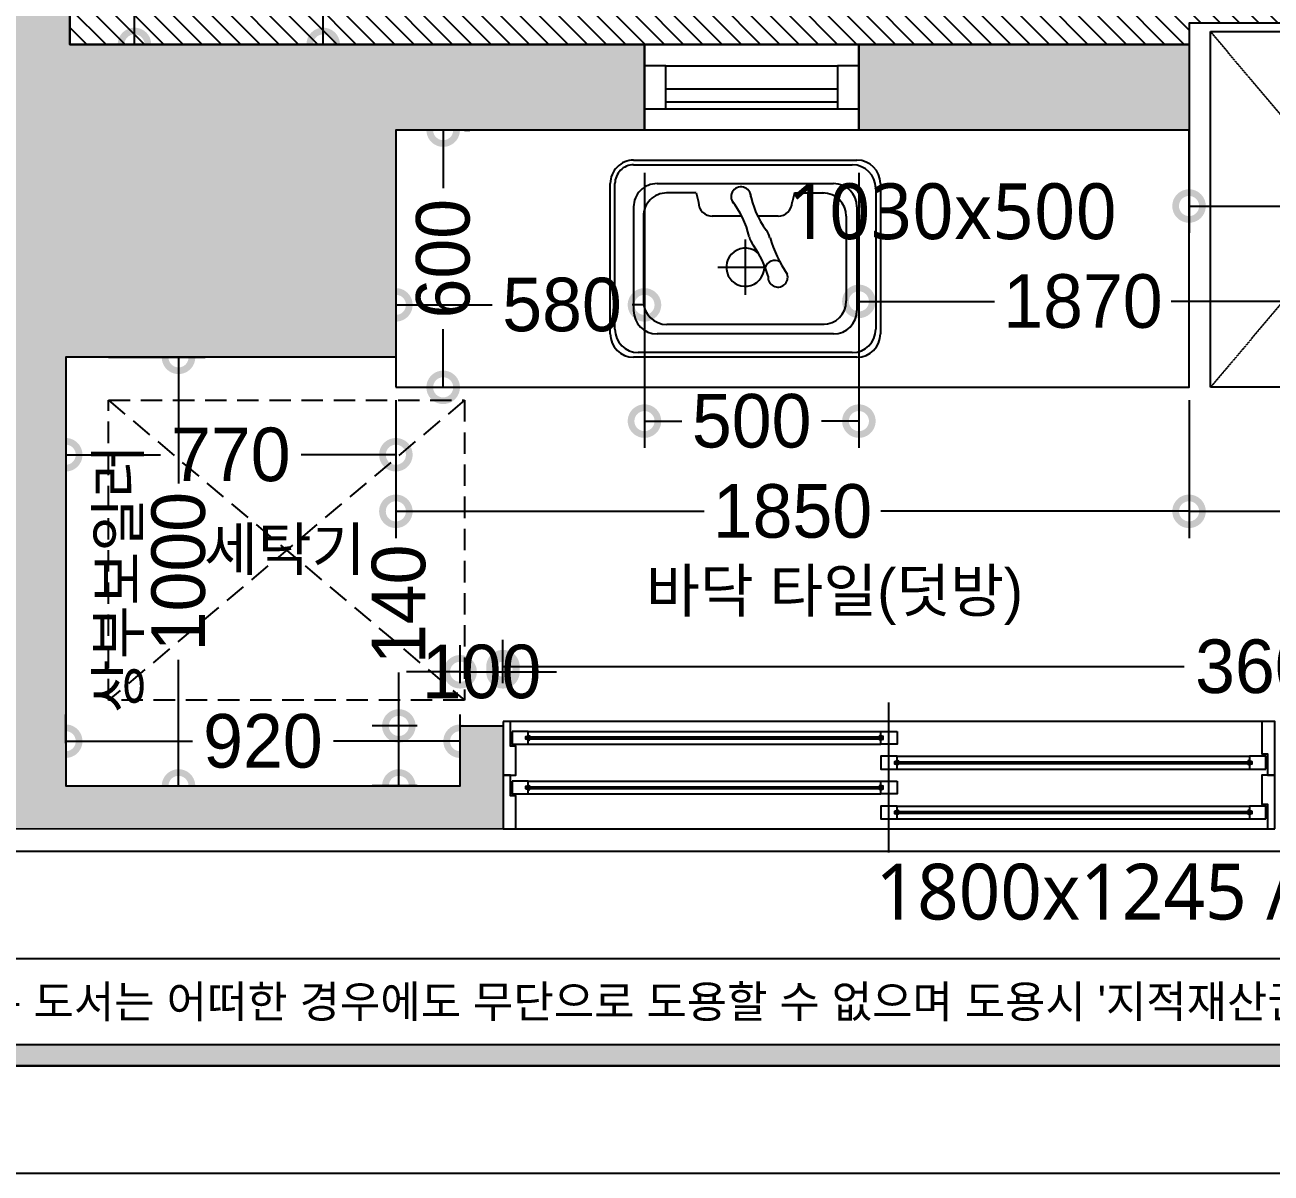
# Model space of a CAD drawing. Header units: millimetres. Extents: x 43335 to 261478, y -4312 to 41218.
# Drawn here: x 143568 to 146474, y 14895 to 17574 of the extents above; entities that cross this region are included whole.
import ezdxf
from ezdxf.enums import TextEntityAlignment as Align

# ---------------------------------------------------------------- set-up
doc = ezdxf.new("R2010")
doc.units = ezdxf.units.MM
for name, pattern in [('CONT', [2, 1, 1]), ('DASHED2', [0.375, 0.25, -0.125]), ('DH-HID2', [1.2, 0.8, -0.4])]:
    doc.linetypes.add(name, pattern=pattern)
for name, color, linetype in [('0-ELC TEXT', 7, 'Continuous'), ('CO-FURB-DN', 9, 'Continuous'), ('DIM', 7, 'Continuous'), ('EHP장비', 1, 'Continuous'), ('FORM(YOURNAME)-11', 1, 'Continuous'), ('FU-FURM', 251, 'DH-HID2'), ('P-门', 4, 'Continuous'), ('S-DIM', 7, 'Continuous'), ('문자선', 3, 'Continuous'), ('벽1', 2, 'Continuous'), ('인테리어_가구_제작', 6, 'Continuous'), ('인테리어_기타', 8, 'Continuous'), ('인테리어_키친', 6, 'Continuous'), ('인테리어_해치_벽체', 8, 'Continuous'), ('평면_가구', 6, 'Continuous')]:
    doc.layers.add(name, color=color, linetype=linetype)
doc.styles.add('YOURNAME', font='HANDotum.ttf')
doc.styles.add('돋움', font='malgun.ttf')
doc.styles.add('스타일1', font='HANDotum.ttf')
doc.styles.add('코레일둥고', font='HANDotum.ttf')
doc.dimstyles.new('50', dxfattribs={"dimscale": 50, "dimtxt": 2.5, "dimasz": 2.5, "dimexe": 1.25, "dimexo": 2, "dimtad": 0, "dimdec": 0, "dimtxsty": '스타일1', "dimblk": 'DOTSMALL', "dimcen": 2.5, "dimclrd": 1, "dimclre": 1, "dimclrt": 2, "dimadec": 0, "dimazin": 0, "dimtfac": 1, "dimtdec": 0, "dimtix": 1, "dimtmove": 0, "dimatfit": 3, "dimldrblk": 'DOTSMALL', "dimfxl": 1.25, "dimarcsym": 0})

# ---------------------------------------------------------------- blocks, each defined once
blk = doc.blocks.new('FORM-ELEVATION')
at = {"layer": 'FORM(YOURNAME)-11'}
h = blk.add_hatch(color=256, dxfattribs=at)
h.dxf.hatch_style = 1
h.paths.add_polyline_path([(-10309, 35708), (71691, 35708), (71691, 35508), (-10309, 35508)])
h.paths.add_polyline_path([(-10309, -21492), (71691, -21492), (71691, -21692), (-10309, -21692)])
at = {"layer": 'Defpoints', "color": 158}
blk.add_line((62481, -20692), (-10309, -20692), dxfattribs=at)
for points in [[(-10309, -21692), (71691, -21692), (71691, 35708), (-10309, 35708)], [(-8309, 33708), (61071, 33708), (61071, -19692), (-8309, -19692)]]:
    blk.add_lwpolyline(points, close=True, dxfattribs=at)
at = {"layer": 'FORM(YOURNAME)-11', "color": 250}
blk.add_lwpolyline([(-11309, -22692), (72691, -22692), (72691, 36708), (-11309, 36708)], close=True, dxfattribs=at)
at = {"layer": 'FORM(YOURNAME)-11'}
blk.add_lwpolyline([(-10309, -21492), (71691, -21492), (71691, -21692), (-10309, -21692)], close=True, dxfattribs=at)
at = {"layer": 'FORM(YOURNAME)-11', "color": 1, "style": 'YOURNAME'}
blk.add_text("- 본 도서는 어떠한 경우에도 무단으로 도용할 수 없으며 도용시 '지적재산권' 보호에 관한 법률에 의거, 법적 분쟁이 발생합니다.  또한 본 도서에 관한 모든 저작권은 당사에 있습니다. -", height=300, dxfattribs=at).set_placement((28146, -21092), align=Align.MIDDLE_CENTER)
at = {"layer": 'FORM(YOURNAME)-11', "color": 3, "style": 'YOURNAME'}
for tag, height, p in [('1', 451, (71041, -1219)), ('2', 451, (71041, -1863)), ('3', 451, (71041, -3150)), ('4', 451, (71041, -5081)), ('5', 515, (71041, -7398)), ('6', 515, (71041, -9650)), ('7', 515, (71041, -11903)), ('8', 515, (71041, -14155)), ('9', 515, (71041, -16408)), ('10', 515, (66791, -18596)), ('11', 515, (71041, -18660)), ('12', 515, (66791, -20848)), ('13', 515, (71041, -20848))]:
    blk.add_attdef(tag, text='', height=height, dxfattribs=at).set_placement(p, align=Align.MIDDLE_RIGHT)
blk = doc.blocks.new('630460asdex')
at = {"layer": 'CO-FURB-DN', "color": 8}
for p, q in [((51703.4, 16178.2), (52224.3, 16178.2)), ((51648.8, 15772.7), (51648.8, 16123.6)), ((51757.9, 16123.6), (52169.8, 16123.6)), ((52278.8, 16123.6), (52278.8, 15772.7)), ((51703.4, 15827.3), (51703.4, 16069.1)), ((52224.3, 15827.3), (52224.3, 16069.1)), ((52169.8, 15772.7), (51757.9, 15772.7)), ((52224.3, 15718.2), (51703.4, 15718.2))]:
    blk.add_line(p, q, dxfattribs=at)
at = {"layer": 'CO-FURB-DN', "color": 251}
for p, q in [((51714.3, 16167.3), (52213.4, 16167.3)), ((51659.8, 15783.6), (51659.8, 16112.7)), ((51779.8, 16101.8), (52147, 16101.8)), ((52267.9, 16112.7), (52267.9, 15772.7)), ((51728.3, 15848.5), (51728.3, 16046.7)), ((52201.6, 15848.5), (52201.6, 16046.7)), ((51963.8, 15903.6), (51963.8, 16032.4)), ((52028.2, 15968), (51917.6, 15968)), ((51887.6, 15849.1), (51934.4, 15849.1)), ((51971.7, 15849.1), (52041.3, 15849.1)), ((51849.4, 15794.5), (51854.9, 15816.4)), ((52078.5, 15794.5), (52073, 15816.4)), ((51849.4, 15794.5), (51779.8, 15794.5)), ((52078.5, 15794.5), (52147.9, 15794.5)), ((52224.3, 15729.1), (51714.3, 15729.1))]:
    blk.add_line(p, q, dxfattribs=at)
at = {"layer": 'CO-FURB-DN', "color": 8}
for centre, radius, start, end in [((51703.4, 16123.6), 54.5, 90, 180), ((52224.3, 16123.6), 54.5, 0, 90), ((51757.9, 16069.1), 54.5, 90, 180), ((52169.8, 16069.1), 54.5, 0, 90), ((51887.9, 15991.4), 23, 354.4612, 198.1232), ((51608.9, 15810.7), 310.2, 16.5509, 34.0056), ((52116.3, 16043.4), 212.6, 194.798, 216.3213), ((51895.3, 15975.1), 23, 238.1457, 343.3853), ((51961.3, 15915.4), 57.4, 196.5509, 216.4137), ((51898.8, 15883.5), 57.4, 13.1394, 36.3213), ((51744, 15755.2), 212.6, 10.5553, 36.4137), ((52161.7, 15944.9), 212.6, 193.1394, 218.5882), ((51757.9, 15827.3), 54.5, 180, 270), ((51973.9, 15803.7), 23, 179.2451, 49.3055), ((52169.8, 15827.3), 54.5, 270, 0), ((51703.4, 15772.7), 54.5, 180, 270), ((52224.3, 15772.7), 54.5, 270, 0)]:
    blk.add_arc(centre, radius, start, end, dxfattribs=at)
at = {"layer": 'CO-FURB-DN', "color": 251}
for centre, radius, start, end in [((51714.3, 16112.7), 54.5, 90, 180), ((52213.4, 16112.7), 54.5, 0, 90), ((51782.8, 16046.7), 54.5, 90, 180), ((52146, 16046.3), 55.6, 0.4305, 88.9606), ((51963.8, 15968), 44.4, 225.2578, 187.4119), ((51782.8, 15849.1), 54.5, 180, 270), ((51887.6, 15816.4), 32.7, 90, 180), ((52040.3, 15816.4), 32.7, 0, 90), ((52147, 15849.1), 54.5, 270, 0), ((51714.3, 15783.6), 54.5, 180, 270), ((52224.3, 15772.7), 43.6, 270, 0)]:
    blk.add_arc(centre, radius, start, end, dxfattribs=at)
blk = doc.blocks.new('ahsuehd')
at = {"layer": 'P-门', "ltscale": 15}
for p, q in [((51544.5, -22475.1), (51944.5, -22475.1)), ((51544.5, -22575.1), (51944.5, -22575.1)), ((51220.1, -24040.9), (51220.1, -24044.9)), ((52049, -24040.9), (52049, -24044.9)), ((52083.5, -24095.1), (52086.2, -24096.5)), ((52086.2, -24096.5), (52086.7, -24097.5)), ((52086.7, -24097.5), (52087.3, -24098.9)), ((52908.9, -24102.9), (52908.9, -24098.9)), ((51220.1, -24156.9), (51220.1, -24160.9)), ((52049, -24156.9), (52049, -24160.9)), ((52080, -24214.9), (52080, -24218.9)), ((52083.5, -24211.1), (52086.2, -24212.5)), ((52083.5, -24222.7), (52086.2, -24221.3)), ((52086.2, -24212.5), (52086.7, -24213.5)), ((52086.2, -24221.3), (52086.7, -24220.3)), ((52086.7, -24213.5), (52087.3, -24214.9)), ((52086.7, -24220.3), (52087.3, -24218.9)), ((52908.9, -24218.9), (52908.9, -24214.9))]:
    blk.add_line(p, q, dxfattribs=at)
for points in [[(51494.5, -22425.1), (51994.5, -22425.1), (51994.5, -22625.1), (51494.5, -22625.1)], [(51544.5, -22575.1), (51544.5, -22475.1), (51494.5, -22475.1), (51494.5, -22575.1), (51544.5, -22575.1)], [(51994.5, -22575.1), (51994.5, -22475.1), (51944.5, -22475.1), (51944.5, -22575.1), (51994.5, -22575.1)], [(51185.5, -24027.9), (51185.5, -24057.9), (51223.5, -24057.9), (51223.5, -24047.9), (51218, -24046.1), (51218, -24039.7), (51223.5, -24037.9), (51223.5, -24027.9)], [(52083.5, -24027.9), (52083.5, -24057.9), (52045.5, -24057.9), (52045.5, -24047.9), (52051, -24046.1), (52051, -24039.7), (52045.5, -24037.9), (52045.5, -24027.9)], [(52083.5, -24105.9), (52077.9, -24104.1), (52077.9, -24097.7), (52083.5, -24095.9), (52083.5, -24085.9), (52045.5, -24085.9), (52045.5, -24115.9), (52083.5, -24115.9)], [(52943.4, -24115.9), (52943.4, -24085.9), (52905.4, -24085.9), (52905.4, -24095.9), (52910.9, -24097.7), (52910.9, -24104.1), (52905.4, -24105.9), (52905.4, -24115.9)], [(51185.5, -24143.9), (51185.5, -24173.9), (51223.5, -24173.9), (51223.5, -24163.9), (51218, -24162.1), (51218, -24155.7), (51223.5, -24153.9), (51223.5, -24143.9)], [(52083.5, -24143.9), (52083.5, -24173.9), (52045.5, -24173.9), (52045.5, -24163.9), (52051, -24162.1), (52051, -24155.7), (52045.5, -24153.9), (52045.5, -24143.9)], [(52964.5, -24255), (52964.5, -24130), (52934.5, -24130), (52934.5, -24195.9), (52934.5, -24198), (52947, -24198), (52947, -24255)], [(52083.5, -24221.9), (52077.9, -24220.1), (52077.9, -24213.7), (52083.5, -24211.9), (52083.5, -24201.9), (52045.5, -24201.9), (52045.5, -24231.9), (52083.5, -24231.9)], [(52943.4, -24231.9), (52943.4, -24201.9), (52905.4, -24201.9), (52905.4, -24211.9), (52910.9, -24213.7), (52910.9, -24220.1), (52905.4, -24221.9), (52905.4, -24231.9)]]:
    blk.add_lwpolyline(points, close=True, dxfattribs=at)
for points in [[(51944.5, -22529.1), (51544.5, -22529.1)], [(51544.5, -22559.1), (51944.5, -22559.1)], [(52064.5, -24310.2), (52064.5, -23960.2)], [(51164.5, -24005), (51164.5, -24130), (51194.5, -24130), (51194.5, -24062), (51194.5, -24062), (51181.9, -24062), (51181.9, -24005), (51164.5, -24005)], [(52934.5, -24005), (51181.9, -24005)], [(52964.5, -24130), (52964.5, -24005), (52934.5, -24005), (52934.5, -24078.4), (52934.5, -24080.5), (52947, -24080.5), (52947, -24130), (52964.5, -24130)], [(51223.5, -24027.9), (52045.5, -24027.9)], [(51220.1, -24040.9), (52049, -24040.9)], [(51220.1, -24044.9), (52049, -24044.9)], [(51223.5, -24037.1), (51226.3, -24038.5), (51226.8, -24039.5), (51227.4, -24040.9)], [(51223.5, -24048.7), (51226.3, -24047.3), (51226.8, -24046.3), (51227.4, -24044.9)], [(51223.5, -24057.9), (52045.5, -24057.9)], [(52045.5, -24037.1), (52042.7, -24038.5), (52042.2, -24039.5), (52041.7, -24040.9)], [(52045.5, -24048.7), (52042.7, -24047.3), (52042.2, -24046.3), (52041.7, -24044.9)], [(52083.5, -24085.9), (52905.4, -24085.9)], [(52080, -24098.9), (52908.9, -24098.9)], [(52080, -24102.9), (52908.9, -24102.9)], [(52083.5, -24106.7), (52086.2, -24105.3), (52086.7, -24104.3), (52087.3, -24102.9)], [(52083.5, -24115.9), (52905.4, -24115.9)], [(52905.4, -24095.1), (52902.6, -24096.5), (52902.1, -24097.5), (52901.6, -24098.9)], [(52905.4, -24106.7), (52902.6, -24105.3), (52902.1, -24104.3), (52901.6, -24102.9)], [(51164.5, -24130), (51164.5, -24255), (51194.5, -24255), (51194.5, -24198.1), (51194.5, -24178), (51181.9, -24178), (51181.9, -24130), (51164.5, -24130)], [(51223.5, -24143.9), (52045.5, -24143.9)], [(51220.1, -24156.9), (52049, -24156.9)], [(51220.1, -24160.9), (52049, -24160.9)], [(51223.5, -24153.1), (51226.3, -24154.5), (51226.8, -24155.5), (51227.4, -24156.9)], [(51223.5, -24164.7), (51226.3, -24163.3), (51226.8, -24162.3), (51227.4, -24160.9)], [(51223.5, -24173.9), (52045.5, -24173.9)], [(52045.5, -24153.1), (52042.7, -24154.5), (52042.2, -24155.5), (52041.7, -24156.9)], [(52045.5, -24164.7), (52042.7, -24163.3), (52042.2, -24162.3), (52041.7, -24160.9)], [(52083.5, -24201.9), (52905.4, -24201.9)], [(52080, -24214.9), (52908.9, -24214.9)], [(52080, -24218.9), (52908.9, -24218.9)], [(52083.5, -24231.9), (52905.4, -24231.9)], [(52905.4, -24211.1), (52902.6, -24212.5), (52902.1, -24213.5), (52901.6, -24214.9)], [(52905.4, -24222.7), (52902.6, -24221.3), (52902.1, -24220.3), (52901.6, -24218.9)], [(51194.5, -24255), (52947, -24255)]]:
    blk.add_lwpolyline(points, dxfattribs=at)
blk = doc.blocks.new('_DOTSMALL')
at = {"color": 0, "linetype": 'ByBlock', "const_width": 0.5}
blk.add_lwpolyline([(-0.0625, 0, 1), (0.0625, 0, 1)], format="xyb", close=True, dxfattribs=at)
blk = doc.blocks.new('*D475')
at = {"layer": 'Defpoints', "color": 0, "transparency": 16777216}
for p in [(145512.9, 17328.5), (147382.9, 17328.5), (145512.9, 16928.9)]:
    blk.add_point(p, dxfattribs=at)
at = {"layer": 'S-DIM', "color": 1, "lineweight": -2, "transparency": 16777216}
for p, q in [((145512.9, 17228.5), (145512.9, 16866.4)), ((147382.9, 17228.5), (147382.9, 16866.4)), ((145512.9, 16928.9), (145829.3, 16928.9)), ((147382.9, 16928.9), (146241.4, 16928.9))]:
    blk.add_line(p, q, dxfattribs=at)
at = {"layer": 'S-DIM', "color": 1, "lineweight": -2, "transparency": 16777216, "xscale": 125, "yscale": 125, "zscale": 125, "rotation": 180}
blk.add_blockref('_DOTSMALL', (145512.9, 16928.9), dxfattribs=at)
at = {"layer": 'S-DIM', "color": 1, "lineweight": -2, "transparency": 16777216, "xscale": 125, "yscale": 125, "zscale": 125}
blk.add_blockref('_DOTSMALL', (147382.9, 16928.9), dxfattribs=at)
at = {"layer": 'S-DIM', "color": 2, "transparency": 16777216, "insert": (146035.4, 16928.9), "char_height": 125, "attachment_point": 5, "style": '스타일1'}
blk.add_mtext('1870', dxfattribs=at)
blk = doc.blocks.new('*D495')
at = {"layer": 'Defpoints', "color": 0, "transparency": 16777216}
for p in [(145012.9, 17328.5), (145512.9, 17328.4), (145012.9, 16649.6)]:
    blk.add_point(p, dxfattribs=at)
at = {"layer": 'S-DIM', "color": 1, "lineweight": -2, "transparency": 16777216}
for p, q in [((145012.9, 17228.5), (145012.9, 16587.1)), ((145512.9, 17228.4), (145512.9, 16587.1)), ((145012.9, 16649.6), (145099.7, 16649.6)), ((145512.9, 16649.6), (145426.1, 16649.6))]:
    blk.add_line(p, q, dxfattribs=at)
at = {"layer": 'S-DIM', "color": 1, "lineweight": -2, "transparency": 16777216, "xscale": 125, "yscale": 125, "zscale": 125, "rotation": 180}
blk.add_blockref('_DOTSMALL', (145012.9, 16649.6), dxfattribs=at)
at = {"layer": 'S-DIM', "color": 1, "lineweight": -2, "transparency": 16777216, "xscale": 125, "yscale": 125, "zscale": 125}
blk.add_blockref('_DOTSMALL', (145512.9, 16649.6), dxfattribs=at)
at = {"layer": 'S-DIM', "color": 2, "transparency": 16777216, "insert": (145262.9, 16649.6), "char_height": 125, "attachment_point": 5, "style": '스타일1'}
blk.add_mtext('500', dxfattribs=at)
blk = doc.blocks.new('*D496')
at = {"layer": 'Defpoints', "color": 0, "transparency": 16777216}
for p in [(144433.1, 17328.5), (145012.9, 17328.5), (144433.1, 16920.8)]:
    blk.add_point(p, dxfattribs=at)
at = {"layer": 'S-DIM', "color": 1, "lineweight": -2, "transparency": 16777216}
for p, q in [((144433.1, 17228.5), (144433.1, 16858.3)), ((145012.9, 17228.5), (145012.9, 16858.3)), ((144433.1, 16920.8), (144657.3, 16920.8)), ((145012.9, 16920.8), (144983.8, 16920.8))]:
    blk.add_line(p, q, dxfattribs=at)
at = {"layer": 'S-DIM', "color": 1, "lineweight": -2, "transparency": 16777216, "xscale": 125, "yscale": 125, "zscale": 125, "rotation": 180}
blk.add_blockref('_DOTSMALL', (144433.1, 16920.8), dxfattribs=at)
at = {"layer": 'S-DIM', "color": 1, "lineweight": -2, "transparency": 16777216, "xscale": 125, "yscale": 125, "zscale": 125}
blk.add_blockref('_DOTSMALL', (145012.9, 16920.8), dxfattribs=at)
at = {"layer": 'S-DIM', "color": 2, "transparency": 16777216, "insert": (144820.6, 16920.8), "char_height": 125, "attachment_point": 5, "style": '스타일1'}
blk.add_mtext('580', dxfattribs=at)
blk = doc.blocks.new('*D497')
at = {"layer": 'Defpoints', "color": 0, "transparency": 16777216}
for p in [(143663.1, 16798.4), (144433.1, 16728.4), (143663.1, 16571.1)]:
    blk.add_point(p, dxfattribs=at)
at = {"layer": 'S-DIM', "color": 1, "lineweight": -2, "transparency": 16777216}
for p, q in [((143663.1, 16698.4), (143663.1, 16508.6)), ((144433.1, 16628.4), (144433.1, 16508.6)), ((143663.1, 16571.1), (143884.2, 16571.1)), ((144433.1, 16571.1), (144211.9, 16571.1))]:
    blk.add_line(p, q, dxfattribs=at)
at = {"layer": 'S-DIM', "color": 1, "lineweight": -2, "transparency": 16777216, "xscale": 125, "yscale": 125, "zscale": 125, "rotation": 180}
blk.add_blockref('_DOTSMALL', (143663.1, 16571.1), dxfattribs=at)
at = {"layer": 'S-DIM', "color": 1, "lineweight": -2, "transparency": 16777216, "xscale": 125, "yscale": 125, "zscale": 125}
blk.add_blockref('_DOTSMALL', (144433.1, 16571.1), dxfattribs=at)
at = {"layer": 'S-DIM', "color": 2, "transparency": 16777216, "insert": (144048.1, 16571.1), "char_height": 125, "attachment_point": 5, "style": '스타일1'}
blk.add_mtext('770', dxfattribs=at)
blk = doc.blocks.new('*D477')
at = {"layer": 'Defpoints', "color": 0, "transparency": 16777216}
for p in [(143663.1, 16798.4), (143663.1, 15798.4), (143926.2, 15798.4)]:
    blk.add_point(p, dxfattribs=at)
at = {"layer": 'S-DIM', "color": 1, "lineweight": -2, "transparency": 16777216}
for p, q in [((143763.1, 16798.4), (143988.7, 16798.4)), ((143926.2, 16798.4), (143926.2, 16504.4)), ((143926.2, 15798.4), (143926.2, 16092.4)), ((143763.1, 15798.4), (143988.7, 15798.4))]:
    blk.add_line(p, q, dxfattribs=at)
at = {"layer": 'S-DIM', "color": 1, "lineweight": -2, "transparency": 16777216, "xscale": 125, "yscale": 125, "zscale": 125}
for p, rotation in [((143926.2, 16798.4), 90), ((143926.2, 15798.4), 270)]:
    blk.add_blockref('_DOTSMALL', p, dxfattribs=dict(at, rotation=rotation))
at = {"layer": 'S-DIM', "color": 2, "transparency": 16777216, "insert": (143926.2, 16298.4), "char_height": 125, "attachment_point": 5, "rotation": 90, "style": '스타일1'}
blk.add_mtext('1000', dxfattribs=at)
blk = doc.blocks.new('*D478')
at = {"layer": 'Defpoints', "color": 0, "transparency": 16777216}
for p in [(144582.9, 15902.8), (143663.1, 15798.4), (144582.9, 15798.4)]:
    blk.add_point(p, dxfattribs=at)
at = {"layer": 'S-DIM', "color": 1, "lineweight": -2, "transparency": 16777216}
for p, q in [((143663.1, 15898.4), (143663.1, 15965.3)), ((144582.9, 15898.4), (144582.9, 15965.3)), ((143663.1, 15902.8), (143958.7, 15902.8)), ((144582.9, 15902.8), (144287.3, 15902.8))]:
    blk.add_line(p, q, dxfattribs=at)
at = {"layer": 'S-DIM', "color": 1, "lineweight": -2, "transparency": 16777216, "xscale": 125, "yscale": 125, "zscale": 125, "rotation": 180}
blk.add_blockref('_DOTSMALL', (143663.1, 15902.8), dxfattribs=at)
at = {"layer": 'S-DIM', "color": 1, "lineweight": -2, "transparency": 16777216, "xscale": 125, "yscale": 125, "zscale": 125}
blk.add_blockref('_DOTSMALL', (144582.9, 15902.8), dxfattribs=at)
at = {"layer": 'S-DIM', "color": 2, "transparency": 16777216, "insert": (144123, 15902.8), "char_height": 125, "attachment_point": 5, "style": '스타일1'}
blk.add_mtext('920', dxfattribs=at)
blk = doc.blocks.new('*D479')
at = {"layer": 'Defpoints', "color": 0, "transparency": 16777216}
for p in [(144582.9, 15938.4), (144440, 15798.4), (144582.9, 15798.4)]:
    blk.add_point(p, dxfattribs=at)
at = {"layer": 'S-DIM', "color": 1, "lineweight": -2, "transparency": 16777216}
for p, q in [((144440, 15938.4), (144440, 16063.4)), ((144482.9, 15938.4), (144377.5, 15938.4)), ((144440, 15798.4), (144440, 15938.4)), ((144482.9, 15798.4), (144377.5, 15798.4))]:
    blk.add_line(p, q, dxfattribs=at)
at = {"layer": 'S-DIM', "color": 1, "lineweight": -2, "transparency": 16777216, "xscale": 125, "yscale": 125, "zscale": 125}
for p, rotation in [((144440, 15938.4), 90), ((144440, 15798.4), 270)]:
    blk.add_blockref('_DOTSMALL', p, dxfattribs=dict(at, rotation=rotation))
at = {"layer": 'S-DIM', "color": 2, "transparency": 16777216, "insert": (144440, 16222.1), "char_height": 125, "attachment_point": 5, "rotation": 90, "style": '스타일1'}
blk.add_mtext('140', dxfattribs=at)
blk = doc.blocks.new('*D480')
at = {"layer": 'Defpoints', "color": 0, "transparency": 16777216}
for p in [(144682.9, 16064.7), (144582.9, 15938.4), (144682.9, 15938.4)]:
    blk.add_point(p, dxfattribs=at)
at = {"layer": 'S-DIM', "color": 1, "lineweight": -2, "transparency": 16777216}
for p, q in [((144582.9, 16038.4), (144582.9, 16127.2)), ((144682.9, 16038.4), (144682.9, 16127.2)), ((144582.9, 16064.7), (144457.9, 16064.7)), ((144582.9, 16064.7), (144682.9, 16064.7)), ((144682.9, 16064.7), (144807.9, 16064.7))]:
    blk.add_line(p, q, dxfattribs=at)
at = {"layer": 'S-DIM', "color": 1, "lineweight": -2, "transparency": 16777216, "xscale": 125, "yscale": 125, "zscale": 125}
blk.add_blockref('_DOTSMALL', (144582.9, 16064.7), dxfattribs=at)
at = {"layer": 'S-DIM', "color": 1, "lineweight": -2, "transparency": 16777216, "xscale": 125, "yscale": 125, "zscale": 125, "rotation": 180}
blk.add_blockref('_DOTSMALL', (144682.9, 16064.7), dxfattribs=at)
at = {"layer": 'S-DIM', "color": 2, "transparency": 16777216, "insert": (144632.9, 16064.7), "char_height": 125, "attachment_point": 5, "style": '스타일1'}
blk.add_mtext('100', dxfattribs=at)
blk = doc.blocks.new('*D476')
at = {"layer": 'Defpoints', "color": 0, "transparency": 16777216}
for p in [(148282.9, 16076.8), (144682.9, 15938.4), (148282.9, 15938.4)]:
    blk.add_point(p, dxfattribs=at)
at = {"layer": 'S-DIM', "color": 1, "lineweight": -2, "transparency": 16777216}
for p, q in [((144682.9, 16038.4), (144682.9, 16139.3)), ((148282.9, 16038.4), (148282.9, 16139.3)), ((144682.9, 16076.8), (146271.2, 16076.8)), ((148282.9, 16076.8), (146694.6, 16076.8))]:
    blk.add_line(p, q, dxfattribs=at)
at = {"layer": 'S-DIM', "color": 1, "lineweight": -2, "transparency": 16777216, "xscale": 125, "yscale": 125, "zscale": 125, "rotation": 180}
blk.add_blockref('_DOTSMALL', (144682.9, 16076.8), dxfattribs=at)
at = {"layer": 'S-DIM', "color": 1, "lineweight": -2, "transparency": 16777216, "xscale": 125, "yscale": 125, "zscale": 125}
blk.add_blockref('_DOTSMALL', (148282.9, 16076.8), dxfattribs=at)
at = {"layer": 'S-DIM', "color": 2, "transparency": 16777216, "insert": (146482.9, 16076.8), "char_height": 125, "attachment_point": 5, "style": '스타일1'}
blk.add_mtext('3600', dxfattribs=at)
blk = doc.blocks.new('*D507')
at = {"layer": 'Defpoints', "color": 0, "transparency": 16777216}
for p in [(143823.5, 21118.4), (143823.5, 17528.4), (143823.5, 17528.4)]:
    blk.add_point(p, dxfattribs=at)
at = {"layer": 'S-DIM', "color": 1, "lineweight": -2, "transparency": 16777216}
for p, q in [((143823.5, 21118.4), (143823.5, 19535.1)), ((143923.5, 21118.4), (143886, 21118.4)), ((143823.5, 17528.4), (143823.5, 19111.7)), ((143923.5, 17528.4), (143886, 17528.4))]:
    blk.add_line(p, q, dxfattribs=at)
at = {"layer": 'S-DIM', "color": 1, "lineweight": -2, "transparency": 16777216, "xscale": 125, "yscale": 125, "zscale": 125}
for p, rotation in [((143823.5, 21118.4), 90), ((143823.5, 17528.4), 270)]:
    blk.add_blockref('_DOTSMALL', p, dxfattribs=dict(at, rotation=rotation))
at = {"layer": 'S-DIM', "color": 2, "transparency": 16777216, "insert": (143823.5, 19323.4), "char_height": 125, "attachment_point": 5, "rotation": 90, "style": '스타일1'}
blk.add_mtext('3590', dxfattribs=at)
blk = doc.blocks.new('*D511')
at = {"layer": 'Defpoints', "color": 0, "transparency": 16777216}
for p in [(144433.1, 16798.4), (146282.9, 16798.4), (146282.9, 16439.1)]:
    blk.add_point(p, dxfattribs=at)
at = {"layer": 'S-DIM', "color": 1, "lineweight": -2, "transparency": 16777216}
for p, q in [((144433.1, 16698.4), (144433.1, 16376.6)), ((146282.9, 16698.4), (146282.9, 16376.6)), ((144433.1, 16439.1), (145152, 16439.1)), ((146282.9, 16439.1), (145564, 16439.1))]:
    blk.add_line(p, q, dxfattribs=at)
at = {"layer": 'S-DIM', "color": 1, "lineweight": -2, "transparency": 16777216, "xscale": 125, "yscale": 125, "zscale": 125, "rotation": 180}
blk.add_blockref('_DOTSMALL', (144433.1, 16439.1), dxfattribs=at)
at = {"layer": 'S-DIM', "color": 1, "lineweight": -2, "transparency": 16777216, "xscale": 125, "yscale": 125, "zscale": 125}
blk.add_blockref('_DOTSMALL', (146282.9, 16439.1), dxfattribs=at)
at = {"layer": 'S-DIM', "color": 2, "transparency": 16777216, "insert": (145358, 16439.1), "char_height": 125, "attachment_point": 5, "style": '스타일1'}
blk.add_mtext('1850', dxfattribs=at)
blk = doc.blocks.new('*D512')
at = {"layer": 'Defpoints', "color": 0, "transparency": 16777216}
for p in [(146282.9, 16728.4), (147082.9, 16728.4), (147082.9, 16439.1)]:
    blk.add_point(p, dxfattribs=at)
at = {"layer": 'S-DIM', "color": 1, "lineweight": -2, "transparency": 16777216}
for p, q in [((146282.9, 16628.4), (146282.9, 16376.6)), ((147082.9, 16628.4), (147082.9, 16376.6)), ((146282.9, 16439.1), (146517.8, 16439.1)), ((147082.9, 16439.1), (146848, 16439.1))]:
    blk.add_line(p, q, dxfattribs=at)
at = {"layer": 'S-DIM', "color": 1, "lineweight": -2, "transparency": 16777216, "xscale": 125, "yscale": 125, "zscale": 125, "rotation": 180}
blk.add_blockref('_DOTSMALL', (146282.9, 16439.1), dxfattribs=at)
at = {"layer": 'S-DIM', "color": 1, "lineweight": -2, "transparency": 16777216, "xscale": 125, "yscale": 125, "zscale": 125}
blk.add_blockref('_DOTSMALL', (147082.9, 16439.1), dxfattribs=at)
at = {"layer": 'S-DIM', "color": 2, "transparency": 16777216, "insert": (146682.9, 16439.1), "char_height": 125, "attachment_point": 5, "style": '스타일1'}
blk.add_mtext('800', dxfattribs=at)
blk = doc.blocks.new('aheishxsdfe')
at = {"layer": '벽1'}
blk.add_lwpolyline([(51494.4, 37328.5), (50914.6, 37328.5), (50914.6, 36798.4), (50144.6, 36798.4), (50144.6, 35798.4), (51064.5, 35798.4), (51064.5, 35938.4), (51164.5, 35938.4), (51164.5, 35698.4), (49954.5, 35697.3), (49954.5, 41118.4), (49904.5, 41118.4), (49904.5, 41318.4), (52324.5, 41318.4), (52324.5, 41118.4), (50154.5, 41118.4), (50154.5, 37528.4), (51494.4, 37528.4), (51494.4, 37328.5)], dxfattribs=at)
blk.add_lwpolyline([(51994.4, 37528.4), (52764.5, 37528.3), (52764.5, 37328.5), (51994.4, 37328.5)], close=True, dxfattribs=at)
blk = doc.blocks.new('sheisxefavb')
at = {"layer": '인테리어_해치_벽체'}
h = blk.add_hatch(color=256, dxfattribs=at)
h.dxf.hatch_style = 1
h.paths.add_polyline_path([(151722.9, -861.6), (151722.9, -1141.6), (152672.9, -1141.6), (152672.9, -1216.6), (152782.9, -1216.6), (152782.9, -1344.1), (152982.9, -1344.1), (152982.9, -1015.7), (152872.9, -1015.7), (152872.9, 2677.4), (154162.9, 2677.4), (154162.9, 8282.4), (153342.9, 8282.4), (153342.9, 8177.4), (153962.9, 8177.4), (153962.9, 7032.4), (153332.9, 7032.4), (153332.9, 6807.4), (153962.9, 6807.4), (153962.9, 2877.4), (151922.9, 2877.4), (151922.9, 2677.4), (152672.9, 2677.4), (152672.9, 1318.4), (151372.9, 1318.4), (151372.9, 1118.4), (152672.9, 1118.4), (152672.9, -661.6), (150472.9, -661.6), (150472.9, 1118.4), (150572.9, 1118.4), (150572.9, 1318.4), (150272.9, 1318.4), (150272.9, -661.6), (149917.9, -661.6), (149917.9, -861.6)])
h.paths.add_polyline_path([(142982.9, 8718.4), (143182.9, 8718.4), (143182.9, 8053.4), (142982.9, 8053.4)])
h.paths.add_polyline_path([(139672.9, 8153.4), (139672.9, 8053.4), (138772.9, 8053.4), (138772.9, 7032.4), (140082.9, 7032.4), (140082.9, 6807.4), (138772.9, 6807.4), (138772.9, 158.4), (139572.9, 158.4), (139572.9, -41.6), (138772.9, -41.6), (138772.9, -1341.6), (139122.9, -1341.6), (139122.9, -2471.6), (139447.9, -2471.6), (139447.9, -2671.6), (138922.9, -2671.6), (138922.9, -1541.6), (138572.9, -1541.6), (138572.9, 8153.4)])
h.paths.add_polyline_path([(140472.9, 368.4), (140472.9, -2471.6), (140937.9, -2471.6), (140937.9, -2671.6), (140472.9, -2671.6), (140475, -4102.7), (141272.9, -4102.7), (141272.9, -4302.7), (140272.9, -4302.6), (140272.9, -2671.6), (139947.9, -2671.6), (139947.9, -2471.6), (140272.9, -2471.6), (140272.9, 368.4)])
h.paths.add_polyline_path([(140272.9, 1068.4), (140272.9, 1318.4), (141802.9, 1318.4), (141802.9, 2668.4), (140127.9, 2668.4), (140127.9, 2868.4), (142002.9, 2868.4), (142002.9, 1318.4), (142442.9, 1318.4), (142442.9, 1118.4), (140472.9, 1118.4), (140472.9, 1068.4)])
h.paths.add_polyline_path([(152982.9, -2344.1), (152982.9, -2671.6), (152083.1, -2671.6), (152083.1, -2471.6), (152782.9, -2471.6), (152782.9, -2344.1)])
h.paths.add_polyline_path([(149083.1, -2471.6), (149083.1, -4301.6), (148282.9, -4301.6), (148282.9, -4101.6), (148883.1, -4101.6), (148883.1, -2671.6), (148282.9, -2671.6), (148282.9, 1318.4), (148482.9, 1318.4), (148482.9, -2471.6)])
h.paths.add_polyline_path([(145512.9, -2471.6), (146282.9, -2471.7), (146282.9, -2671.5), (145512.9, -2671.5)])
h.paths.add_polyline_path([(145012.9, -2671.5), (144433.1, -2671.5), (144433.1, -3201.6), (143663.1, -3201.6), (143663.1, -4201.6), (144582.9, -4201.6), (144582.9, -4061.6), (144682.9, -4061.6), (144682.9, -4301.6), (143472.9, -4302.7), (143472.9, 1118.4), (143422.9, 1118.4), (143422.9, 1318.4), (145842.9, 1318.4), (145842.9, 1118.4), (143672.9, 1118.4), (143672.9, -2471.6), (145012.9, -2471.6)])
h.paths.add_polyline_path([(150942.9, 2677.4), (150742.9, 2677.4), (150742.9, 8032.4), (150712.9, 8032.4), (150712.9, 8282.4), (150942.9, 8282.4)], flags=17)
h.paths.add_polyline_path([(147912.9, 6808.8), (147462.9, 6808.8), (147462.9, 7053.8), (147912.9, 7053.8), (147912.9, 8718.4), (148112.9, 8718.4), (148112.9, 7032.4), (148582.9, 7032.4), (148582.9, 6807.4), (148112.9, 6807.4), (148112.9, 2877.4), (149762.9, 2877.4), (149762.9, 2677.4), (147912.9, 2677.4)])
h.paths.add_polyline_path([(142982.9, 7032.4), (142982.9, 7353.4), (143182.9, 7353.4), (143182.9, 7053.8), (143632.9, 7053.8), (143632.9, 6808.8), (143182.9, 6808.8), (143182.9, 2668.4), (142982.9, 2668.4), (142982.9, 6807.4), (142582.9, 6807.4), (142582.9, 7032.4)])
at = {"layer": 'DIM'}
blk.add_blockref('aheishxsdfe', (93518.5, -40000), dxfattribs=at)
blk = doc.blocks.new('*D515')
at = {"layer": 'Defpoints', "color": 0, "transparency": 16777216}
for p in [(144032.3, 18728.4), (144210.7, 17528.4), (144263.6, 17528.4)]:
    blk.add_point(p, dxfattribs=at)
at = {"layer": 'S-DIM', "color": 1, "lineweight": -2, "transparency": 16777216}
for p, q in [((144132.3, 18728.4), (144326.1, 18728.4)), ((144263.6, 18728.4), (144263.6, 18334.4)), ((144263.6, 17528.4), (144263.6, 17922.4)), ((144310.7, 17528.4), (144326.1, 17528.4))]:
    blk.add_line(p, q, dxfattribs=at)
at = {"layer": 'S-DIM', "color": 1, "lineweight": -2, "transparency": 16777216, "xscale": 125, "yscale": 125, "zscale": 125}
for p, rotation in [((144263.6, 18728.4), 90), ((144263.6, 17528.4), 270)]:
    blk.add_blockref('_DOTSMALL', p, dxfattribs=dict(at, rotation=rotation))
at = {"layer": 'S-DIM', "color": 2, "transparency": 16777216, "insert": (144263.6, 18128.4), "char_height": 125, "attachment_point": 5, "rotation": 90, "style": '스타일1'}
blk.add_mtext('1200', dxfattribs=at)
blk = doc.blocks.new('*D519')
at = {"layer": 'Defpoints', "color": 0, "transparency": 16777216}
for p in [(146282.9, 17528.3), (148282.9, 17528.3), (148282.9, 17151.4)]:
    blk.add_point(p, dxfattribs=at)
at = {"layer": 'S-DIM', "color": 1, "lineweight": -2, "transparency": 16777216}
for p, q in [((146282.9, 17428.3), (146282.9, 17088.9)), ((148282.9, 17428.3), (148282.9, 17088.9)), ((146282.9, 17151.4), (147076.9, 17151.4)), ((148282.9, 17151.4), (147488.9, 17151.4))]:
    blk.add_line(p, q, dxfattribs=at)
at = {"layer": 'S-DIM', "color": 1, "lineweight": -2, "transparency": 16777216, "xscale": 125, "yscale": 125, "zscale": 125, "rotation": 180}
blk.add_blockref('_DOTSMALL', (146282.9, 17151.4), dxfattribs=at)
at = {"layer": 'S-DIM', "color": 1, "lineweight": -2, "transparency": 16777216, "xscale": 125, "yscale": 125, "zscale": 125}
blk.add_blockref('_DOTSMALL', (148282.9, 17151.4), dxfattribs=at)
at = {"layer": 'S-DIM', "color": 2, "transparency": 16777216, "insert": (147282.9, 17151.4), "char_height": 125, "attachment_point": 5, "style": '스타일1'}
blk.add_mtext('1850', dxfattribs=at)
blk = doc.blocks.new('*D520')
at = {"layer": 'Defpoints', "color": 0, "transparency": 16777216}
for p in [(144493.4, 17328.5), (144493.4, 16728.4), (144543.4, 16728.4)]:
    blk.add_point(p, dxfattribs=at)
at = {"layer": 'S-DIM', "color": 1, "lineweight": -2, "transparency": 16777216}
for p, q in [((144543.4, 17328.5), (144543.4, 17192.8)), ((144593.4, 17328.5), (144605.9, 17328.5)), ((144543.4, 16728.4), (144543.4, 16864.1)), ((144593.4, 16728.4), (144605.9, 16728.4))]:
    blk.add_line(p, q, dxfattribs=at)
at = {"layer": 'S-DIM', "color": 1, "lineweight": -2, "transparency": 16777216, "xscale": 125, "yscale": 125, "zscale": 125}
for p, rotation in [((144543.4, 17328.5), 90), ((144543.4, 16728.4), 270)]:
    blk.add_blockref('_DOTSMALL', p, dxfattribs=dict(at, rotation=rotation))
at = {"layer": 'S-DIM', "color": 2, "transparency": 16777216, "insert": (144543.4, 17028.5), "char_height": 125, "attachment_point": 5, "rotation": 90, "style": '스타일1'}
blk.add_mtext('600', dxfattribs=at)
blk = doc.blocks.new('suegusiexbsdifs')
at = {"layer": '인테리어_해치_벽체'}
h = blk.add_hatch(dxfattribs=at)
h.set_pattern_fill('ANSI31', color=256, scale=10, angle=450)
edge = h.paths.add_edge_path()
edge.add_line((143672.9, -2371.5), (147382.9, -2371.6))
edge.add_line((147382.9, -2371.6), (147382.9, -2671.5))
edge.add_line((147382.9, -2671.5), (147082.9, -2671.5))
edge.add_line((147082.9, -2671.5), (147082.9, -2421.7))
edge.add_line((147082.9, -2421.7), (146282.9, -2421.7))
edge.add_line((146282.9, -2421.7), (146282.9, -2471.7))
edge.add_line((146282.9, -2471.7), (143672.9, -2471.7))
edge.add_line((143672.9, -2471.7), (143672.9, -2371.6))
at = {"layer": '문자선'}
blk.add_lwpolyline([(143672.9, -2371.5), (147382.9, -2371.6), (147382.9, -2671.5), (147082.9, -2671.5), (147082.9, -2421.7), (146282.9, -2421.7), (146282.9, -2471.7), (143672.9, -2471.7), (143672.9, -2371.6)], dxfattribs=at)

msp = doc.modelspace()

# ---------------------------------------------------------------- linework, layer by layer
at = {"layer": 'FU-FURM'}
msp.add_lwpolyline([(147032.9, 17558.4), (147032.9, 16728.4), (146332.9, 16728.4), (146332.9, 17558.4)], close=True, dxfattribs=at)
for points in [[(147032.9, 17558.4), (146332.9, 16728.4)], [(147032.9, 16728.4), (146332.9, 17558.4)]]:
    msp.add_lwpolyline(points, dxfattribs=at)
at = {"layer": '인테리어_키친', "color": 8, "linetype": 'DASHED2', "ltscale": 200}
msp.add_lwpolyline([(143763.1, 16698.4), (144593.1, 16698.4), (144593.1, 15998.4), (143763.1, 15998.4)], close=True, dxfattribs=at)
for points in [[(143763.1, 16698.4), (144593.1, 15998.4)], [(144593.1, 16698.4), (143763.1, 15998.4)]]:
    msp.add_lwpolyline(points, dxfattribs=at)
at = {"layer": '평면_가구'}
msp.add_lwpolyline([(144433.1, 16728.4), (146282.9, 16728.4), (146282.9, 17328.5), (144433.1, 17328.5)], close=True, dxfattribs=at)

# ---------------------------------------------------------------- block references
at = {"rotation": 180}
msp.add_blockref('630460asdex', (197211.9, 32976.6), dxfattribs=at)
at = {"layer": 'DIM'}
for name, p in [('ahsuehd', (93518.5, 39953.5)), ('sheisxefavb', (0, 20000)), ('suegusiexbsdifs', (0, 20000))]:
    msp.add_blockref(name, p, dxfattribs=at)
at = {"layer": '인테리어_가구_제작', "color": 8, "linetype": 'CONT', "ltscale": 200, "xscale": 0.25, "yscale": 0.25, "zscale": 0.25}
msp.add_blockref('FORM-ELEVATION', (140180.1, 20568.1), dxfattribs=at)

# ---------------------------------------------------------------- texts
at = {"layer": '0-ELC TEXT', "style": '코레일둥고'}
msp.add_text('상부보일러', height=100, rotation=90, dxfattribs=at).set_placement((143834.7, 15968.4))
for s, p in [('세탁기', (143985.7, 16301)), ('바닥 타일(덧방)', (145016.5, 16204.3))]:
    msp.add_text(s, height=100, dxfattribs=at).set_placement(p)
at = {"layer": 'EHP장비', "insert": (146115, 17204.3), "char_height": 130.2, "attachment_point": 3, "style": '돋움'}
msp.add_mtext_dynamic_manual_height_columns('1030x500', width=1361.317, gutter_width=276.6, heights=[390.6], dxfattribs=at)
at = {"layer": '인테리어_기타', "color": 152, "true_color": 0x2776bb, "insert": (147434.4, 15616.9), "char_height": 130.195, "attachment_point": 3, "style": '돋움'}
msp.add_mtext_dynamic_manual_height_columns('1800x1245 / 1800x2145', width=4074.529, gutter_width=276.6, heights=[1617.6], dxfattribs=at)

# ---------------------------------------------------------------- dimensions: what is measured, and where the dimension line sits
at = {"layer": 'S-DIM'}
for base, p1, p2, picture, middle in [((143823.5, 17528.4), (143823.5, 21118.4), (143823.5, 17528.4), '*D507', (143823.5, 19323.4)), ((144263.6, 17528.4), (144032.3, 18728.4), (144210.7, 17528.4), '*D515', (144263.6, 18128.4)), ((144543.4, 16728.4), (144493.4, 17328.5), (144493.4, 16728.4), '*D520', (144543.4, 17028.5)), ((143926.2, 15798.4), (143663.1, 16798.4), (143663.1, 15798.4), '*D477', (143926.2, 16298.4))]:
    dim = msp.add_linear_dim(base=base, p1=p1, p2=p2, angle=90, dimstyle='50', dxfattribs=at)
    dim.commit()
    dim.dimension.update_dxf_attribs({"geometry": picture, "text_midpoint": middle})
dim = msp.add_linear_dim(base=(148282.9, 17151.4), p1=(146282.9, 17528.3), p2=(148282.9, 17528.3), text='1850', dimstyle='50', dxfattribs=at)
dim.commit()
dim.dimension.update_dxf_attribs({"geometry": '*D519', "text_midpoint": (147282.9, 17151.4)})
for base, p1, p2, picture, middle in [((144433.1, 16920.8), (145012.9, 17328.5), (144433.1, 17328.5), '*D496', (144820.6, 16920.8)), ((145512.9, 16928.9), (147382.9, 17328.5), (145512.9, 17328.5), '*D475', (146035.4, 16928.9))]:
    dim = msp.add_linear_dim(base=base, p1=p1, p2=p2, dimstyle='50', dxfattribs=at)
    dim.commit()
    dim.dimension.update_dxf_attribs({"geometry": picture, "text_midpoint": middle, "dimtype": 160})
for base, p1, p2, picture, middle in [((145012.9, 16649.6), (145512.9, 17328.4), (145012.9, 17328.5), '*D495', (145262.9, 16649.6)), ((143663.1, 16571.1), (144433.1, 16728.4), (143663.1, 16798.4), '*D497', (144048.1, 16571.1)), ((146282.9, 16439.1), (144433.1, 16798.4), (146282.9, 16798.4), '*D511', (145358, 16439.1)), ((147082.9, 16439.1), (146282.9, 16728.4), (147082.9, 16728.4), '*D512', (146682.9, 16439.1)), ((148282.9, 16076.8), (144682.9, 15938.4), (148282.9, 15938.4), '*D476', (146482.9, 16076.8)), ((144682.9, 16064.7), (144582.9, 15938.4), (144682.9, 15938.4), '*D480', (144632.9, 16064.7)), ((144582.9, 15902.8), (143663.1, 15798.4), (144582.9, 15798.4), '*D478', (144123, 15902.8))]:
    dim = msp.add_linear_dim(base=base, p1=p1, p2=p2, dimstyle='50', dxfattribs=at)
    dim.commit()
    dim.dimension.update_dxf_attribs({"geometry": picture, "text_midpoint": middle})
dim = msp.add_linear_dim(base=(144440, 15798.4), p1=(144582.9, 15938.4), p2=(144582.9, 15798.4), angle=90, dimstyle='50', dxfattribs=at)
dim.commit()
dim.dimension.update_dxf_attribs({"geometry": '*D479', "text_midpoint": (144440, 16222.1), "dimtype": 160})

doc.saveas('drawing.dxf')
